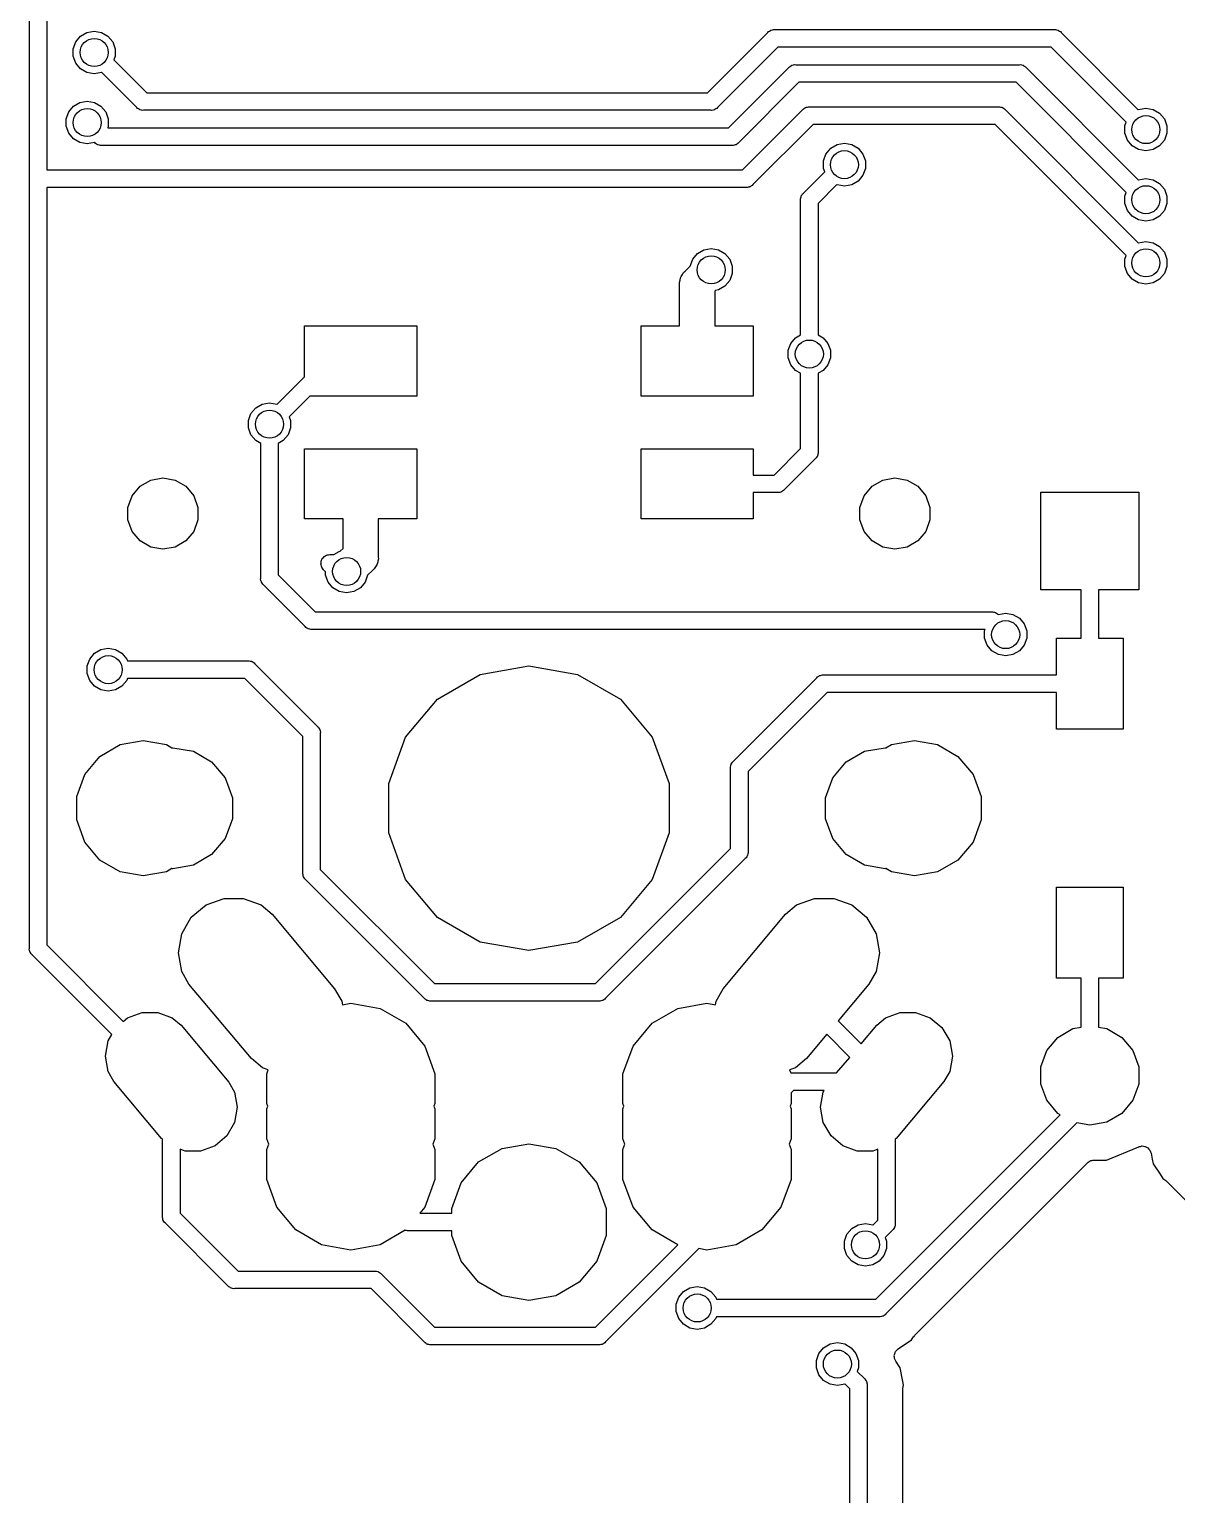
# Model space of a CAD drawing. Extents: x 61 to 194, y -153 to -61.
# Drawn here: x 138.87 to 155.24, y -120.16 to -99.27 of the extents above; entities that cross this region are included whole.
import ezdxf

# ---------------------------------------------------------------- set-up
doc = ezdxf.new("R2010")
doc.units = 0
doc.header["$MEASUREMENT"] = 0
doc.layers.add('BLACK', color=7, linetype='CONTINUOUS')

msp = doc.modelspace()

# ---------------------------------------------------------------- linework, layer by layer
at = {"layer": 'BLACK', "linetype": 'CONTINUOUS'}
for p, q in [((138.875, -101.378), (138.875, -98.4054)), ((139.125, -98.4518), (139.125, -101.275)), ((139.5, -99.5471), (139.536, -99.4477)), ((139.536, -99.4477), (139.604, -99.3666)), ((139.604, -99.3666), (139.696, -99.3137)), ((139.696, -99.3137), (139.8, -99.2954)), ((139.8, -99.2954), (139.904, -99.3137)), ((139.904, -99.3137), (139.996, -99.3666)), ((139.996, -99.3666), (140.064, -99.4477)), ((140.064, -99.4477), (140.1, -99.5471)), ((148.548, -100.175), (149.408, -99.3155)), ((149.408, -99.3155), (149.418, -99.3028)), ((149.418, -99.3028), (149.433, -99.2945)), ((149.433, -99.2945), (149.446, -99.285)), ((149.446, -99.285), (149.452, -99.2835)), ((149.452, -99.2835), (149.457, -99.2807)), ((149.457, -99.2807), (149.473, -99.2778)), ((149.473, -99.2778), (149.489, -99.2736)), ((149.489, -99.2736), (149.505, -99.275)), ((149.505, -99.275), (153.495, -99.275)), ((153.495, -99.275), (153.511, -99.2736)), ((153.511, -99.2736), (153.527, -99.2778)), ((153.527, -99.2778), (153.543, -99.2807)), ((153.543, -99.2807), (153.548, -99.2835)), ((153.548, -99.2835), (153.554, -99.285)), ((153.554, -99.285), (153.567, -99.2945)), ((153.567, -99.2945), (153.582, -99.3028)), ((153.582, -99.3028), (153.592, -99.3155)), ((153.592, -99.3155), (154.692, -100.416)), ((139.5, -99.6529), (139.5, -99.5471)), ((139.536, -99.7523), (139.5, -99.6529)), ((140.1, -99.6529), (140.081, -99.7045)), ((140.1, -99.5471), (140.1, -99.6529)), ((149.552, -99.525), (148.692, -100.385)), ((153.448, -99.525), (149.552, -99.525)), ((154.519, -100.596), (153.448, -99.525)), ((139.604, -99.8334), (139.536, -99.7523)), ((139.696, -99.8863), (139.604, -99.8334)), ((140.081, -99.7045), (140.552, -100.175)), ((148.848, -100.675), (149.708, -99.8155)), ((149.708, -99.8155), (149.718, -99.8028)), ((149.718, -99.8028), (149.733, -99.7945)), ((149.733, -99.7945), (149.746, -99.785)), ((149.746, -99.785), (149.752, -99.7835)), ((149.752, -99.7835), (149.757, -99.7807)), ((149.757, -99.7807), (149.773, -99.7778)), ((149.773, -99.7778), (149.789, -99.7736)), ((149.789, -99.7736), (149.805, -99.775)), ((149.805, -99.775), (152.995, -99.775)), ((152.995, -99.775), (153.011, -99.7736)), ((153.011, -99.7736), (153.027, -99.7778)), ((153.027, -99.7778), (153.043, -99.7807)), ((153.043, -99.7807), (153.048, -99.7835)), ((153.048, -99.7835), (153.054, -99.785)), ((153.054, -99.785), (153.067, -99.7945)), ((153.067, -99.7945), (153.082, -99.8028)), ((153.082, -99.8028), (153.092, -99.8155)), ((153.092, -99.8155), (154.692, -101.416)), ((139.8, -99.9046), (139.696, -99.8863)), ((139.904, -99.8863), (139.8, -99.9046)), ((139.908, -99.8843), (139.904, -99.8863)), ((140.408, -100.385), (139.908, -99.8843)), ((149.852, -100.025), (148.992, -100.885)), ((152.948, -100.025), (149.852, -100.025)), ((154.519, -101.596), (152.948, -100.025)), ((140.552, -100.175), (148.548, -100.175)), ((139.4, -100.547), (139.436, -100.448)), ((139.436, -100.448), (139.504, -100.367)), ((139.504, -100.367), (139.596, -100.314)), ((139.596, -100.314), (139.7, -100.295)), ((139.7, -100.295), (139.804, -100.314)), ((139.804, -100.314), (139.896, -100.367)), ((139.896, -100.367), (139.964, -100.448)), ((139.964, -100.448), (140, -100.547)), ((140.418, -100.397), (140.408, -100.385)), ((140.433, -100.406), (140.418, -100.397)), ((140.446, -100.415), (140.433, -100.406)), ((140.452, -100.416), (140.446, -100.415)), ((140.457, -100.419), (140.452, -100.416)), ((140.473, -100.422), (140.457, -100.419)), ((140.489, -100.426), (140.473, -100.422)), ((140.505, -100.425), (140.489, -100.426)), ((148.595, -100.425), (140.505, -100.425)), ((148.611, -100.426), (148.595, -100.425)), ((148.627, -100.422), (148.611, -100.426)), ((148.643, -100.419), (148.627, -100.422)), ((148.648, -100.416), (148.643, -100.419)), ((148.654, -100.415), (148.648, -100.416)), ((148.667, -100.406), (148.654, -100.415)), ((148.682, -100.397), (148.667, -100.406)), ((148.692, -100.385), (148.682, -100.397)), ((149.048, -101.275), (149.908, -100.415)), ((149.908, -100.415), (149.918, -100.403)), ((149.918, -100.403), (149.933, -100.394)), ((149.933, -100.394), (149.946, -100.385)), ((149.946, -100.385), (149.952, -100.384)), ((149.952, -100.384), (149.957, -100.381)), ((149.957, -100.381), (149.973, -100.378)), ((149.973, -100.378), (149.989, -100.374)), ((149.989, -100.374), (150.005, -100.375)), ((150.005, -100.375), (152.695, -100.375)), ((152.695, -100.375), (152.711, -100.374)), ((152.711, -100.374), (152.727, -100.378)), ((152.727, -100.378), (152.743, -100.381)), ((152.743, -100.381), (152.748, -100.384)), ((152.748, -100.384), (152.754, -100.385)), ((152.754, -100.385), (152.767, -100.394)), ((152.767, -100.394), (152.782, -100.403)), ((152.782, -100.403), (152.792, -100.415)), ((152.792, -100.415), (154.692, -102.316)), ((154.692, -100.416), (154.696, -100.414)), ((154.696, -100.414), (154.8, -100.395)), ((154.8, -100.395), (154.904, -100.414)), ((154.904, -100.414), (154.996, -100.467)), ((154.996, -100.467), (155.064, -100.548)), ((139.4, -100.653), (139.4, -100.547)), ((139.436, -100.752), (139.4, -100.653)), ((140, -100.653), (139.992, -100.675)), ((139.992, -100.675), (148.848, -100.675)), ((140, -100.547), (140, -100.653)), ((150.052, -100.625), (149.192, -101.485)), ((152.648, -100.625), (150.052, -100.625)), ((154.519, -102.496), (152.648, -100.625)), ((154.5, -100.647), (154.519, -100.596)), ((154.5, -100.753), (154.5, -100.647)), ((155.064, -100.548), (155.1, -100.647)), ((155.1, -100.647), (155.1, -100.753)), ((139.504, -100.833), (139.436, -100.752)), ((139.596, -100.886), (139.504, -100.833)), ((139.7, -100.905), (139.596, -100.886)), ((139.804, -100.886), (139.7, -100.905)), ((139.808, -100.884), (139.804, -100.886)), ((139.808, -100.885), (139.808, -100.884)), ((139.818, -100.897), (139.808, -100.885)), ((139.833, -100.906), (139.818, -100.897)), ((139.846, -100.915), (139.833, -100.906)), ((148.967, -100.906), (148.954, -100.915)), ((148.982, -100.897), (148.967, -100.906)), ((148.992, -100.885), (148.982, -100.897)), ((150.396, -100.914), (150.5, -100.895)), ((150.5, -100.895), (150.604, -100.914)), ((154.536, -100.852), (154.5, -100.753)), ((154.604, -100.933), (154.536, -100.852)), ((155.064, -100.852), (154.996, -100.933)), ((155.1, -100.753), (155.064, -100.852)), ((139.852, -100.916), (139.846, -100.915)), ((139.857, -100.919), (139.852, -100.916)), ((139.873, -100.922), (139.857, -100.919)), ((139.889, -100.926), (139.873, -100.922)), ((139.905, -100.925), (139.889, -100.926)), ((148.895, -100.925), (139.905, -100.925)), ((148.911, -100.926), (148.895, -100.925)), ((148.927, -100.922), (148.911, -100.926)), ((148.943, -100.919), (148.927, -100.922)), ((148.948, -100.916), (148.943, -100.919)), ((148.954, -100.915), (148.948, -100.916)), ((150.2, -101.147), (150.236, -101.048)), ((150.236, -101.048), (150.304, -100.967)), ((150.304, -100.967), (150.396, -100.914)), ((150.604, -100.914), (150.696, -100.967)), ((150.696, -100.967), (150.764, -101.048)), ((150.764, -101.048), (150.8, -101.147)), ((154.696, -100.986), (154.604, -100.933)), ((154.8, -101.005), (154.696, -100.986)), ((154.904, -100.986), (154.8, -101.005)), ((154.996, -100.933), (154.904, -100.986)), ((139.125, -101.275), (149.048, -101.275)), ((149.915, -101.608), (150.219, -101.304)), ((150.2, -101.253), (150.2, -101.147)), ((150.219, -101.304), (150.2, -101.253)), ((150.8, -101.253), (150.764, -101.352)), ((150.8, -101.147), (150.8, -101.253)), ((138.875, -101.389), (138.875, -101.378)), ((138.875, -101.378), (138.875, -101.378)), ((138.875, -112.37), (138.875, -101.389)), ((149.095, -101.525), (139.125, -101.525)), ((139.125, -101.525), (139.125, -112.323)), ((149.111, -101.526), (149.095, -101.525)), ((149.127, -101.522), (149.111, -101.526)), ((149.143, -101.519), (149.127, -101.522)), ((149.148, -101.516), (149.143, -101.519)), ((149.154, -101.515), (149.148, -101.516)), ((149.167, -101.506), (149.154, -101.515)), ((149.182, -101.497), (149.167, -101.506)), ((149.192, -101.485), (149.182, -101.497)), ((150.392, -101.484), (150.125, -101.752)), ((150.396, -101.486), (150.392, -101.484)), ((150.5, -101.505), (150.396, -101.486)), ((150.604, -101.486), (150.5, -101.505)), ((150.696, -101.433), (150.604, -101.486)), ((150.764, -101.352), (150.696, -101.433)), ((154.692, -101.416), (154.696, -101.414)), ((154.696, -101.414), (154.8, -101.395)), ((154.8, -101.395), (154.904, -101.414)), ((154.904, -101.414), (154.996, -101.467)), ((154.996, -101.467), (155.064, -101.548)), ((149.874, -101.689), (149.878, -101.673)), ((149.875, -101.705), (149.874, -101.689)), ((149.875, -103.626), (149.875, -101.705)), ((149.878, -101.673), (149.881, -101.657)), ((149.881, -101.657), (149.884, -101.652)), ((149.884, -101.652), (149.885, -101.646)), ((149.885, -101.646), (149.894, -101.633)), ((149.894, -101.633), (149.903, -101.618)), ((149.903, -101.618), (149.915, -101.608)), ((154.5, -101.647), (154.519, -101.596)), ((154.5, -101.753), (154.5, -101.647)), ((155.064, -101.548), (155.1, -101.647)), ((155.1, -101.647), (155.1, -101.753)), ((150.125, -101.752), (150.125, -103.626)), ((154.536, -101.852), (154.5, -101.753)), ((154.604, -101.933), (154.536, -101.852)), ((154.696, -101.986), (154.604, -101.933)), ((154.996, -101.933), (154.904, -101.986)), ((155.064, -101.852), (154.996, -101.933)), ((155.1, -101.753), (155.064, -101.852)), ((154.8, -102.005), (154.696, -101.986)), ((154.904, -101.986), (154.8, -102.005)), ((154.692, -102.316), (154.696, -102.314)), ((154.696, -102.314), (154.8, -102.295)), ((154.8, -102.295), (154.904, -102.314)), ((154.904, -102.314), (154.996, -102.367)), ((154.996, -102.367), (155.064, -102.448)), ((148.3, -102.646), (148.336, -102.548)), ((148.336, -102.548), (148.404, -102.467)), ((148.404, -102.467), (148.496, -102.414)), ((148.496, -102.414), (148.6, -102.395)), ((148.6, -102.395), (148.704, -102.414)), ((148.704, -102.414), (148.796, -102.467)), ((148.796, -102.467), (148.864, -102.548)), ((148.864, -102.548), (148.9, -102.647)), ((154.5, -102.547), (154.519, -102.496)), ((154.5, -102.653), (154.5, -102.547)), ((155.064, -102.448), (155.1, -102.547)), ((155.1, -102.547), (155.1, -102.653)), ((148.17, -102.793), (148.189, -102.766)), ((148.189, -102.766), (148.206, -102.737)), ((148.206, -102.737), (148.231, -102.716)), ((148.231, -102.716), (148.3, -102.646)), ((148.9, -102.753), (148.864, -102.852)), ((148.9, -102.647), (148.9, -102.753)), ((154.536, -102.752), (154.5, -102.653)), ((154.604, -102.833), (154.536, -102.752)), ((155.064, -102.752), (154.996, -102.833)), ((155.1, -102.653), (155.064, -102.752)), ((148.147, -102.878), (148.156, -102.846)), ((148.15, -102.911), (148.147, -102.878)), ((148.15, -103.5), (148.15, -102.911)), ((148.156, -102.846), (148.161, -102.813)), ((148.161, -102.813), (148.167, -102.804)), ((148.167, -102.804), (148.17, -102.793)), ((148.659, -102.994), (148.65, -103.004)), ((148.704, -102.986), (148.659, -102.994)), ((148.796, -102.933), (148.704, -102.986)), ((148.864, -102.852), (148.796, -102.933)), ((154.696, -102.886), (154.604, -102.833)), ((154.8, -102.905), (154.696, -102.886)), ((154.904, -102.886), (154.8, -102.905)), ((154.996, -102.833), (154.904, -102.886)), ((148.65, -103.004), (148.65, -103.5)), ((142.8, -104.223), (142.8, -103.5)), ((142.8, -103.5), (144.4, -103.5)), ((144.4, -103.5), (144.4, -104.5)), ((147.6, -104.5), (147.6, -103.5)), ((147.6, -103.5), (148.15, -103.5)), ((148.65, -103.5), (149.2, -103.5)), ((149.2, -103.5), (149.2, -104.5)), ((149.804, -103.667), (149.875, -103.626)), ((150.125, -103.626), (150.196, -103.667)), ((149.7, -103.847), (149.736, -103.748)), ((149.736, -103.748), (149.804, -103.667)), ((150.196, -103.667), (150.264, -103.748)), ((150.264, -103.748), (150.3, -103.847)), ((149.7, -103.953), (149.7, -103.847)), ((149.736, -104.052), (149.7, -103.953)), ((150.3, -103.953), (150.264, -104.052)), ((150.3, -103.847), (150.3, -103.953)), ((142.408, -104.616), (142.8, -104.223)), ((149.804, -104.133), (149.736, -104.052)), ((149.875, -104.174), (149.804, -104.133)), ((149.875, -105.248), (149.875, -104.174)), ((150.196, -104.133), (150.125, -104.174)), ((150.125, -104.174), (150.125, -105.295)), ((150.264, -104.052), (150.196, -104.133)), ((142.036, -104.748), (142.104, -104.667)), ((142.104, -104.667), (142.196, -104.614)), ((142.196, -104.614), (142.3, -104.595)), ((142.3, -104.595), (142.404, -104.614)), ((142.404, -104.614), (142.408, -104.616)), ((142.877, -104.5), (142.581, -104.796)), ((144.4, -104.5), (142.877, -104.5)), ((149.2, -104.5), (147.6, -104.5)), ((142, -104.847), (142.036, -104.748)), ((142, -104.953), (142, -104.847)), ((142.581, -104.796), (142.6, -104.847)), ((142.6, -104.847), (142.6, -104.953)), ((142.036, -105.052), (142, -104.953)), ((142.104, -105.133), (142.036, -105.052)), ((142.564, -105.052), (142.496, -105.133)), ((142.6, -104.953), (142.564, -105.052)), ((142.175, -105.174), (142.104, -105.133)), ((142.175, -107.095), (142.175, -105.174)), ((142.496, -105.133), (142.425, -105.174)), ((142.425, -105.174), (142.425, -107.048)), ((142.8, -106.25), (142.8, -105.25)), ((142.8, -105.25), (144.4, -105.25)), ((144.4, -105.25), (144.4, -106.25)), ((147.6, -106.25), (147.6, -105.25)), ((147.6, -105.25), (149.2, -105.25)), ((149.2, -105.25), (149.2, -105.625)), ((149.498, -105.625), (149.875, -105.248)), ((150.125, -105.295), (150.126, -105.311)), ((150.085, -105.392), (149.642, -105.835)), ((150.097, -105.382), (150.085, -105.392)), ((150.106, -105.367), (150.097, -105.382)), ((150.115, -105.354), (150.106, -105.367)), ((150.116, -105.348), (150.115, -105.354)), ((150.119, -105.343), (150.116, -105.348)), ((150.122, -105.327), (150.119, -105.343)), ((150.126, -105.311), (150.122, -105.327)), ((140.454, -105.786), (140.606, -105.698)), ((140.606, -105.698), (140.78, -105.667)), ((140.78, -105.667), (140.954, -105.698)), ((140.954, -105.698), (141.106, -105.786)), ((149.2, -105.625), (149.498, -105.625)), ((150.894, -105.786), (151.046, -105.698)), ((151.046, -105.698), (151.22, -105.667)), ((151.22, -105.667), (151.394, -105.698)), ((151.394, -105.698), (151.546, -105.786)), ((140.28, -106.087), (140.34, -105.921)), ((140.34, -105.921), (140.454, -105.786)), ((141.106, -105.786), (141.22, -105.921)), ((141.22, -105.921), (141.28, -106.087)), ((149.545, -105.875), (149.2, -105.875)), ((149.2, -105.875), (149.2, -106.25)), ((149.561, -105.876), (149.545, -105.875)), ((149.577, -105.872), (149.561, -105.876)), ((149.593, -105.869), (149.577, -105.872)), ((149.598, -105.866), (149.593, -105.869)), ((149.604, -105.865), (149.598, -105.866)), ((149.617, -105.856), (149.604, -105.865)), ((149.632, -105.847), (149.617, -105.856)), ((149.642, -105.835), (149.632, -105.847)), ((150.72, -106.087), (150.78, -105.921)), ((150.78, -105.921), (150.894, -105.786)), ((151.546, -105.786), (151.66, -105.921)), ((151.66, -105.921), (151.72, -106.087)), ((153.302, -107.263), (153.302, -105.867)), ((153.302, -105.867), (154.698, -105.867)), ((154.698, -105.867), (154.698, -107.263)), ((140.28, -106.263), (140.28, -106.087)), ((141.28, -106.087), (141.28, -106.263)), ((150.72, -106.263), (150.72, -106.087)), ((151.72, -106.087), (151.72, -106.263)), ((140.34, -106.429), (140.28, -106.263)), ((141.28, -106.263), (141.22, -106.429)), ((143.35, -106.25), (142.8, -106.25)), ((143.35, -106.67), (143.35, -106.25)), ((144.4, -106.25), (143.85, -106.25)), ((143.85, -106.25), (143.85, -106.789)), ((149.2, -106.25), (147.6, -106.25)), ((150.78, -106.429), (150.72, -106.263)), ((151.72, -106.263), (151.66, -106.429)), ((140.454, -106.564), (140.34, -106.429)), ((141.22, -106.429), (141.106, -106.564)), ((150.894, -106.564), (150.78, -106.429)), ((151.66, -106.429), (151.546, -106.564)), ((140.606, -106.652), (140.454, -106.564)), ((140.78, -106.683), (140.606, -106.652)), ((140.954, -106.652), (140.78, -106.683)), ((141.106, -106.564), (140.954, -106.652)), ((143.143, -106.761), (143.16, -106.758)), ((143.16, -106.758), (143.219, -106.758)), ((143.219, -106.758), (143.296, -106.714)), ((143.296, -106.714), (143.308, -106.712)), ((143.308, -106.712), (143.35, -106.67)), ((151.046, -106.652), (150.894, -106.564)), ((151.22, -106.683), (151.046, -106.652)), ((151.394, -106.652), (151.22, -106.683)), ((151.546, -106.564), (151.394, -106.652)), ((143.033, -106.896), (143.035, -106.88)), ((143.035, -106.901), (143.033, -106.896)), ((143.035, -106.863), (143.037, -106.858)), ((143.035, -106.88), (143.035, -106.863)), ((143.035, -106.907), (143.035, -106.901)), ((143.04, -106.923), (143.035, -106.907)), ((143.037, -106.852), (143.044, -106.837)), ((143.037, -106.858), (143.037, -106.852)), ((143.045, -106.939), (143.04, -106.923)), ((143.044, -106.837), (143.05, -106.822)), ((143.048, -106.943), (143.045, -106.939)), ((143.05, -106.948), (143.048, -106.943)), ((143.05, -106.822), (143.053, -106.817)), ((143.06, -106.961), (143.05, -106.948)), ((143.053, -106.817), (143.056, -106.812)), ((143.056, -106.812), (143.068, -106.8)), ((143.07, -106.975), (143.06, -106.961)), ((143.068, -106.8), (143.078, -106.788)), ((143.078, -106.788), (143.083, -106.785)), ((143.083, -106.785), (143.087, -106.781)), ((143.087, -106.781), (143.102, -106.774)), ((143.102, -106.774), (143.116, -106.766)), ((143.116, -106.766), (143.122, -106.765)), ((143.122, -106.765), (143.127, -106.762)), ((143.127, -106.762), (143.143, -106.761)), ((143.794, -106.963), (143.769, -106.984)), ((143.811, -106.934), (143.794, -106.963)), ((143.83, -106.907), (143.811, -106.934)), ((143.833, -106.896), (143.83, -106.907)), ((143.839, -106.887), (143.833, -106.896)), ((143.844, -106.854), (143.839, -106.887)), ((143.853, -106.822), (143.844, -106.854)), ((143.85, -106.789), (143.853, -106.822)), ((142.174, -107.111), (142.175, -107.095)), ((142.178, -107.127), (142.174, -107.111)), ((142.181, -107.143), (142.178, -107.127)), ((142.184, -107.148), (142.181, -107.143)), ((142.185, -107.154), (142.184, -107.148)), ((142.194, -107.167), (142.185, -107.154)), ((142.203, -107.182), (142.194, -107.167)), ((142.425, -107.048), (142.952, -107.575)), ((143.1, -107.005), (143.07, -106.975)), ((143.1, -107.053), (143.1, -107.005)), ((143.136, -107.152), (143.1, -107.053)), ((143.204, -107.233), (143.136, -107.152)), ((143.664, -107.152), (143.596, -107.233)), ((143.7, -107.054), (143.664, -107.152)), ((143.769, -106.984), (143.7, -107.054)), ((142.215, -107.192), (142.203, -107.182)), ((142.808, -107.785), (142.215, -107.192)), ((143.296, -107.286), (143.204, -107.233)), ((143.4, -107.305), (143.296, -107.286)), ((143.504, -107.286), (143.4, -107.305)), ((143.596, -107.233), (143.504, -107.286)), ((153.875, -107.263), (153.302, -107.263)), ((153.875, -107.95), (153.875, -107.263)), ((154.698, -107.263), (154.125, -107.263)), ((154.125, -107.263), (154.125, -107.95)), ((142.952, -107.575), (152.595, -107.575)), ((152.595, -107.575), (152.611, -107.574)), ((152.611, -107.574), (152.627, -107.578)), ((152.627, -107.578), (152.643, -107.581)), ((152.643, -107.581), (152.648, -107.584)), ((152.648, -107.584), (152.654, -107.585)), ((152.654, -107.585), (152.667, -107.594)), ((152.667, -107.594), (152.682, -107.603)), ((152.696, -107.614), (152.8, -107.595)), ((152.8, -107.595), (152.904, -107.614)), ((142.818, -107.797), (142.808, -107.785)), ((142.833, -107.806), (142.818, -107.797)), ((152.682, -107.603), (152.692, -107.615)), ((152.692, -107.616), (152.696, -107.614)), ((152.692, -107.615), (152.692, -107.616)), ((152.904, -107.614), (152.996, -107.667)), ((152.996, -107.667), (153.064, -107.748)), ((153.064, -107.748), (153.1, -107.847)), ((142.846, -107.815), (142.833, -107.806)), ((142.852, -107.816), (142.846, -107.815)), ((142.857, -107.819), (142.852, -107.816)), ((142.873, -107.822), (142.857, -107.819)), ((142.889, -107.826), (142.873, -107.822)), ((142.905, -107.825), (142.889, -107.826)), ((152.508, -107.825), (142.905, -107.825)), ((152.5, -107.847), (152.508, -107.825)), ((152.5, -107.953), (152.5, -107.847)), ((152.536, -108.052), (152.5, -107.953)), ((153.1, -107.953), (153.064, -108.052)), ((153.1, -107.847), (153.1, -107.953)), ((153.525, -108.475), (153.525, -107.95)), ((153.525, -107.95), (153.875, -107.95)), ((154.125, -107.95), (154.475, -107.95)), ((154.475, -107.95), (154.475, -109.25)), ((139.736, -108.248), (139.804, -108.167)), ((139.804, -108.167), (139.896, -108.114)), ((139.896, -108.114), (140, -108.095)), ((140, -108.095), (140.104, -108.114)), ((140.104, -108.114), (140.196, -108.167)), ((140.196, -108.167), (140.264, -108.248)), ((152.604, -108.133), (152.536, -108.052)), ((152.696, -108.186), (152.604, -108.133)), ((152.8, -108.205), (152.696, -108.186)), ((152.904, -108.186), (152.8, -108.205)), ((152.996, -108.133), (152.904, -108.186)), ((153.064, -108.052), (152.996, -108.133)), ((139.7, -108.347), (139.736, -108.248)), ((139.7, -108.453), (139.7, -108.347)), ((140.264, -108.248), (140.274, -108.275)), ((140.274, -108.275), (141.995, -108.275)), ((141.995, -108.275), (142.011, -108.274)), ((142.011, -108.274), (142.027, -108.278)), ((142.027, -108.278), (142.043, -108.281)), ((142.043, -108.281), (142.048, -108.284)), ((142.048, -108.284), (142.054, -108.285)), ((142.054, -108.285), (142.067, -108.294)), ((142.067, -108.294), (142.082, -108.303)), ((142.082, -108.303), (142.092, -108.315)), ((142.092, -108.315), (142.985, -109.208)), ((145.305, -108.467), (146, -108.344)), ((146, -108.344), (146.695, -108.467)), ((139.736, -108.552), (139.7, -108.453)), ((139.804, -108.633), (139.736, -108.552)), ((139.896, -108.686), (139.804, -108.633)), ((140.196, -108.633), (140.104, -108.686)), ((140.264, -108.552), (140.196, -108.633)), ((140.274, -108.525), (140.264, -108.552)), ((141.948, -108.525), (140.274, -108.525)), ((142.775, -109.352), (141.948, -108.525)), ((144.695, -108.819), (145.305, -108.467)), ((146.695, -108.467), (147.305, -108.819)), ((148.915, -109.708), (150.108, -108.515)), ((150.108, -108.515), (150.118, -108.503)), ((150.118, -108.503), (150.133, -108.494)), ((150.133, -108.494), (150.146, -108.485)), ((150.146, -108.485), (150.152, -108.484)), ((150.152, -108.484), (150.157, -108.481)), ((150.157, -108.481), (150.173, -108.478)), ((150.173, -108.478), (150.189, -108.474)), ((150.189, -108.474), (150.205, -108.475)), ((150.205, -108.475), (153.525, -108.475)), ((140, -108.705), (139.896, -108.686)), ((140.104, -108.686), (140, -108.705)), ((144.241, -109.36), (144.695, -108.819)), ((147.305, -108.819), (147.759, -109.36)), ((150.252, -108.725), (149.125, -109.852)), ((153.525, -108.725), (150.252, -108.725)), ((153.525, -109.25), (153.525, -108.725)), ((142.985, -109.208), (142.997, -109.218)), ((142.997, -109.218), (143.006, -109.233)), ((143.006, -109.233), (143.015, -109.246)), ((143.015, -109.246), (143.016, -109.252)), ((143.016, -109.252), (143.019, -109.257)), ((143.019, -109.257), (143.022, -109.273)), ((154.475, -109.25), (153.525, -109.25)), ((139.88, -109.636), (140.17, -109.469)), ((140.17, -109.469), (140.5, -109.41)), ((140.5, -109.41), (140.83, -109.469)), ((140.83, -109.469), (140.909, -109.514)), ((142.775, -111.295), (142.775, -109.352)), ((143.022, -109.273), (143.026, -109.289)), ((143.026, -109.289), (143.025, -109.305)), ((143.025, -109.305), (143.025, -111.248)), ((144, -110.022), (144.241, -109.36)), ((147.759, -109.36), (148, -110.022)), ((151.091, -109.514), (151.17, -109.469)), ((151.17, -109.469), (151.5, -109.41)), ((151.5, -109.41), (151.83, -109.469)), ((151.83, -109.469), (152.12, -109.636)), ((139.665, -109.893), (139.88, -109.636)), ((140.909, -109.514), (140.92, -109.512)), ((140.92, -109.512), (141.215, -109.564)), ((141.215, -109.564), (141.475, -109.714)), ((150.525, -109.714), (150.785, -109.564)), ((150.785, -109.564), (151.08, -109.512)), ((151.08, -109.512), (151.091, -109.514)), ((152.12, -109.636), (152.335, -109.893)), ((139.55, -110.207), (139.665, -109.893)), ((141.475, -109.714), (141.667, -109.943)), ((148.874, -109.789), (148.878, -109.773)), ((148.875, -109.805), (148.874, -109.789)), ((148.875, -110.948), (148.875, -109.805)), ((148.878, -109.773), (148.881, -109.757)), ((148.881, -109.757), (148.884, -109.752)), ((148.884, -109.752), (148.885, -109.746)), ((148.885, -109.746), (148.894, -109.733)), ((148.894, -109.733), (148.903, -109.718)), ((148.903, -109.718), (148.915, -109.708)), ((149.125, -109.852), (149.125, -110.995)), ((150.333, -109.943), (150.525, -109.714)), ((152.335, -109.893), (152.45, -110.207)), ((141.667, -109.943), (141.77, -110.225)), ((144, -110.728), (144, -110.022)), ((148, -110.022), (148, -110.728)), ((150.23, -110.225), (150.333, -109.943)), ((139.55, -110.543), (139.55, -110.207)), ((141.77, -110.225), (141.77, -110.525)), ((150.23, -110.525), (150.23, -110.225)), ((152.45, -110.207), (152.45, -110.543)), ((139.665, -110.857), (139.55, -110.543)), ((141.77, -110.525), (141.667, -110.807)), ((144.241, -111.39), (144, -110.728)), ((148, -110.728), (147.759, -111.39)), ((150.333, -110.807), (150.23, -110.525)), ((152.45, -110.543), (152.335, -110.857)), ((139.88, -111.114), (139.665, -110.857)), ((141.667, -110.807), (141.475, -111.036)), ((150.525, -111.036), (150.333, -110.807)), ((152.335, -110.857), (152.12, -111.114)), ((140.17, -111.281), (139.88, -111.114)), ((141.475, -111.036), (141.215, -111.186)), ((146.948, -112.875), (148.875, -110.948)), ((149.085, -111.092), (147.092, -113.085)), ((149.097, -111.082), (149.085, -111.092)), ((149.106, -111.067), (149.097, -111.082)), ((149.115, -111.054), (149.106, -111.067)), ((149.116, -111.048), (149.115, -111.054)), ((149.119, -111.043), (149.116, -111.048)), ((149.122, -111.027), (149.119, -111.043)), ((149.126, -111.011), (149.122, -111.027)), ((149.125, -110.995), (149.126, -111.011)), ((150.785, -111.186), (150.525, -111.036)), ((152.12, -111.114), (151.83, -111.281)), ((140.5, -111.34), (140.17, -111.281)), ((140.83, -111.281), (140.5, -111.34)), ((140.909, -111.236), (140.83, -111.281)), ((140.92, -111.238), (140.909, -111.236)), ((141.215, -111.186), (140.92, -111.238)), ((142.774, -111.311), (142.775, -111.295)), ((142.778, -111.327), (142.774, -111.311)), ((142.781, -111.343), (142.778, -111.327)), ((142.784, -111.348), (142.781, -111.343)), ((142.785, -111.354), (142.784, -111.348)), ((142.794, -111.367), (142.785, -111.354)), ((143.025, -111.248), (144.652, -112.875)), ((151.08, -111.238), (150.785, -111.186)), ((151.091, -111.236), (151.08, -111.238)), ((151.17, -111.281), (151.091, -111.236)), ((151.5, -111.34), (151.17, -111.281)), ((151.83, -111.281), (151.5, -111.34)), ((142.803, -111.382), (142.794, -111.367)), ((142.815, -111.392), (142.803, -111.382)), ((144.508, -113.085), (142.815, -111.392)), ((144.695, -111.931), (144.241, -111.39)), ((147.759, -111.39), (147.305, -111.931)), ((153.525, -112.8), (153.525, -111.5)), ((153.525, -111.5), (154.475, -111.5)), ((154.475, -111.5), (154.475, -112.8)), ((141.185, -111.93), (141.395, -111.755)), ((141.395, -111.755), (141.652, -111.661)), ((141.652, -111.661), (141.925, -111.661)), ((141.925, -111.661), (142.182, -111.755)), ((142.182, -111.755), (142.338, -111.886)), ((149.662, -111.886), (149.818, -111.755)), ((149.818, -111.755), (150.075, -111.661)), ((150.075, -111.661), (150.348, -111.661)), ((150.348, -111.661), (150.605, -111.755)), ((150.605, -111.755), (150.815, -111.93)), ((141.049, -112.167), (141.185, -111.93)), ((142.338, -111.886), (143.229, -112.948)), ((145.305, -112.283), (144.695, -111.931)), ((147.305, -111.931), (146.695, -112.283)), ((148.771, -112.948), (149.662, -111.886)), ((150.815, -111.93), (150.951, -112.167)), ((141.001, -112.436), (141.049, -112.167)), ((150.951, -112.167), (150.999, -112.436)), ((138.874, -112.386), (138.875, -112.37)), ((138.878, -112.402), (138.874, -112.386)), ((139.125, -112.323), (140.215, -113.414)), ((146, -112.406), (145.305, -112.283)), ((146.695, -112.283), (146, -112.406)), ((138.881, -112.418), (138.878, -112.402)), ((138.884, -112.423), (138.881, -112.418)), ((138.885, -112.429), (138.884, -112.423)), ((138.894, -112.442), (138.885, -112.429)), ((138.903, -112.457), (138.894, -112.442)), ((138.915, -112.467), (138.903, -112.457)), ((140.051, -113.603), (138.915, -112.467)), ((141.049, -112.705), (141.001, -112.436)), ((150.999, -112.436), (150.951, -112.705)), ((141.151, -112.882), (141.049, -112.705)), ((150.951, -112.705), (150.849, -112.882)), ((153.875, -112.8), (153.525, -112.8)), ((153.875, -113.498), (153.875, -112.8)), ((154.475, -112.8), (154.125, -112.8)), ((154.125, -112.8), (154.125, -113.498)), ((142.042, -113.944), (141.151, -112.882)), ((143.229, -112.948), (143.331, -113.125)), ((144.652, -112.875), (146.948, -112.875)), ((148.669, -113.125), (148.771, -112.948)), ((150.849, -112.882), (150.409, -113.407)), ((143.331, -113.125), (143.341, -113.178)), ((143.341, -113.178), (143.46, -113.156)), ((143.46, -113.156), (143.877, -113.23)), ((143.877, -113.23), (144.243, -113.442)), ((144.518, -113.097), (144.508, -113.085)), ((144.533, -113.106), (144.518, -113.097)), ((144.546, -113.115), (144.533, -113.106)), ((144.552, -113.116), (144.546, -113.115)), ((144.557, -113.119), (144.552, -113.116)), ((144.573, -113.122), (144.557, -113.119)), ((144.589, -113.126), (144.573, -113.122)), ((144.605, -113.125), (144.589, -113.126)), ((146.995, -113.125), (144.605, -113.125)), ((147.011, -113.126), (146.995, -113.125)), ((147.027, -113.122), (147.011, -113.126)), ((147.043, -113.119), (147.027, -113.122)), ((147.048, -113.116), (147.043, -113.119)), ((147.054, -113.115), (147.048, -113.116)), ((147.067, -113.106), (147.054, -113.115)), ((147.082, -113.097), (147.067, -113.106)), ((147.092, -113.085), (147.082, -113.097)), ((147.757, -113.442), (148.123, -113.23)), ((148.123, -113.23), (148.54, -113.156)), ((148.54, -113.156), (148.659, -113.178)), ((148.659, -113.178), (148.669, -113.125)), ((140.215, -113.414), (140.277, -113.362)), ((140.277, -113.362), (140.484, -113.286)), ((140.484, -113.286), (140.705, -113.286)), ((140.705, -113.286), (140.912, -113.362)), ((140.912, -113.362), (141.038, -113.468)), ((144.243, -113.442), (144.515, -113.766)), ((147.485, -113.766), (147.757, -113.442)), ((150.409, -113.407), (150.737, -113.735)), ((150.962, -113.468), (151.088, -113.362)), ((151.088, -113.362), (151.295, -113.286)), ((151.295, -113.286), (151.516, -113.286)), ((151.516, -113.286), (151.723, -113.362)), ((151.723, -113.362), (151.891, -113.503)), ((139.998, -113.694), (140.051, -113.603)), ((141.038, -113.468), (141.719, -114.279)), ((150.248, -113.599), (149.958, -113.944)), ((150.576, -113.927), (150.248, -113.599)), ((150.737, -113.735), (150.962, -113.468)), ((151.891, -113.503), (152.002, -113.694)), ((153.386, -113.83), (153.544, -113.642)), ((153.544, -113.642), (153.757, -113.518)), ((153.757, -113.518), (153.875, -113.498)), ((154.125, -113.498), (154.243, -113.518)), ((154.243, -113.518), (154.456, -113.642)), ((154.456, -113.642), (154.614, -113.83)), ((139.96, -113.911), (139.998, -113.694)), ((144.515, -113.766), (144.66, -114.163)), ((147.34, -114.163), (147.485, -113.766)), ((152.002, -113.694), (152.04, -113.911)), ((153.302, -114.062), (153.386, -113.83)), ((154.614, -113.83), (154.698, -114.062)), ((139.998, -114.128), (139.96, -113.911)), ((142.198, -114.075), (142.042, -113.944)), ((149.958, -113.944), (149.802, -114.075)), ((150.389, -114.15), (150.576, -113.927)), ((152.04, -113.911), (152.002, -114.128)), ((153.302, -114.308), (153.302, -114.062)), ((154.698, -114.062), (154.698, -114.308)), ((140.081, -114.271), (139.998, -114.128)), ((140.762, -115.082), (140.081, -114.271)), ((141.719, -114.279), (141.802, -114.422)), ((142.281, -114.105), (142.198, -114.075)), ((142.26, -114.163), (142.281, -114.105)), ((142.26, -114.587), (142.26, -114.163)), ((144.66, -114.163), (144.66, -114.587)), ((147.34, -114.587), (147.34, -114.163)), ((149.802, -114.075), (149.719, -114.105)), ((149.719, -114.105), (149.735, -114.15)), ((149.735, -114.15), (150.389, -114.15)), ((151.919, -114.271), (151.238, -115.082)), ((152.002, -114.128), (151.919, -114.271)), ((141.802, -114.422), (141.84, -114.639)), ((149.772, -114.4), (149.74, -114.432)), ((149.74, -114.432), (149.74, -114.587)), ((150.211, -114.4), (149.772, -114.4)), ((150.16, -114.639), (150.198, -114.422)), ((150.198, -114.422), (150.211, -114.4)), ((153.386, -114.54), (153.302, -114.308)), ((154.698, -114.308), (154.614, -114.54)), ((141.84, -114.639), (141.802, -114.856)), ((142.274, -114.625), (142.26, -114.587)), ((142.26, -114.663), (142.274, -114.625)), ((142.26, -115.087), (142.26, -114.663)), ((144.66, -114.587), (144.646, -114.625)), ((144.646, -114.625), (144.66, -114.663)), ((144.66, -114.663), (144.66, -115.087)), ((147.354, -114.625), (147.34, -114.587)), ((147.34, -114.663), (147.354, -114.625)), ((147.34, -115.087), (147.34, -114.663)), ((149.74, -114.587), (149.726, -114.625)), ((149.726, -114.625), (149.74, -114.663)), ((149.74, -114.663), (149.74, -115.087)), ((150.198, -114.856), (150.16, -114.639)), ((153.544, -114.728), (153.386, -114.54)), ((154.614, -114.54), (154.456, -114.728)), ((141.802, -114.856), (141.691, -115.047)), ((150.309, -115.047), (150.198, -114.856)), ((150.948, -117.375), (153.576, -114.747)), ((153.815, -114.862), (151.092, -117.585)), ((153.576, -114.747), (153.544, -114.728)), ((154, -114.894), (153.815, -114.862)), ((154.243, -114.852), (154, -114.894)), ((154.456, -114.728), (154.243, -114.852)), ((140.775, -115.094), (140.762, -115.082)), ((140.775, -116.195), (140.775, -115.094)), ((141.691, -115.047), (141.523, -115.188)), ((142.289, -115.165), (142.26, -115.087)), ((144.66, -115.087), (144.631, -115.165)), ((147.369, -115.165), (147.34, -115.087)), ((149.74, -115.087), (149.711, -115.165)), ((150.477, -115.188), (150.309, -115.047)), ((151.238, -115.082), (151.225, -115.094)), ((151.225, -115.094), (151.225, -116.295)), ((141.095, -115.264), (141.025, -115.238)), ((141.025, -115.238), (141.025, -116.148)), ((141.316, -115.264), (141.095, -115.264)), ((141.523, -115.188), (141.316, -115.264)), ((142.26, -115.243), (142.289, -115.165)), ((142.26, -115.667), (142.26, -115.243)), ((144.631, -115.165), (144.66, -115.243)), ((144.66, -115.243), (144.66, -115.667)), ((145.282, -115.419), (145.618, -115.225)), ((145.618, -115.225), (146, -115.158)), ((146, -115.158), (146.382, -115.225)), ((146.382, -115.225), (146.718, -115.419)), ((147.34, -115.243), (147.369, -115.165)), ((147.34, -115.667), (147.34, -115.243)), ((149.711, -115.165), (149.74, -115.243)), ((149.74, -115.243), (149.74, -115.667)), ((150.684, -115.264), (150.477, -115.188)), ((150.905, -115.264), (150.684, -115.264)), ((150.975, -115.238), (150.905, -115.264)), ((150.975, -116.248), (150.975, -115.238)), ((154.24, -115.391), (154.7, -115.201)), ((154.7, -115.201), (154.701, -115.201)), ((154.701, -115.201), (154.703, -115.2)), ((154.703, -115.2), (154.723, -115.196)), ((154.723, -115.196), (154.743, -115.191)), ((154.743, -115.191), (154.744, -115.192)), ((154.744, -115.192), (154.746, -115.191)), ((154.746, -115.191), (154.766, -115.194)), ((154.766, -115.194), (154.787, -115.197)), ((154.787, -115.197), (154.788, -115.198)), ((154.788, -115.198), (154.789, -115.198)), ((154.789, -115.198), (154.808, -115.208)), ((154.808, -115.208), (154.826, -115.218)), ((154.826, -115.218), (154.827, -115.219)), ((154.827, -115.219), (154.828, -115.219)), ((154.828, -115.219), (154.842, -115.235)), ((154.842, -115.235), (154.856, -115.25)), ((154.856, -115.25), (154.856, -115.251)), ((154.856, -115.251), (154.857, -115.252)), ((154.857, -115.252), (154.865, -115.272)), ((154.865, -115.272), (154.873, -115.291)), ((154.873, -115.291), (154.873, -115.292)), ((154.873, -115.292), (154.873, -115.293)), ((154.873, -115.293), (154.89, -115.379)), ((145.033, -115.717), (145.282, -115.419)), ((146.718, -115.419), (146.967, -115.717)), ((151.501, -117.895), (153.966, -115.429)), ((153.966, -115.429), (153.971, -115.425)), ((153.971, -115.425), (153.975, -115.421)), ((153.975, -115.421), (153.989, -115.413)), ((153.989, -115.413), (154.003, -115.403)), ((154.003, -115.403), (154.008, -115.402)), ((154.008, -115.402), (154.013, -115.399)), ((154.013, -115.399), (154.029, -115.396)), ((154.029, -115.396), (154.045, -115.392)), ((154.045, -115.392), (154.051, -115.392)), ((154.051, -115.392), (154.056, -115.391)), ((154.056, -115.391), (154.24, -115.391)), ((154.89, -115.379), (154.89, -115.379)), ((154.89, -115.379), (154.904, -115.447)), ((154.904, -115.447), (155.002, -115.594)), ((142.405, -116.064), (142.26, -115.667)), ((144.66, -115.667), (144.515, -116.064)), ((144.9, -116.081), (145.033, -115.717)), ((146.967, -115.717), (147.1, -116.081)), ((147.485, -116.064), (147.34, -115.667)), ((149.74, -115.667), (149.595, -116.064)), ((155.002, -115.594), (155.002, -115.594)), ((155.002, -115.594), (155.044, -115.656)), ((155.044, -115.656), (155.086, -115.685)), ((155.086, -115.685), (155.095, -115.693)), ((155.095, -115.693), (155.105, -115.701)), ((155.105, -115.701), (156.449, -117.045)), ((141.025, -116.148), (141.852, -116.975)), ((142.677, -116.388), (142.405, -116.064)), ((144.515, -116.064), (144.443, -116.15)), ((144.443, -116.15), (144.9, -116.15)), ((144.9, -116.15), (144.9, -116.081)), ((147.1, -116.081), (147.1, -116.469)), ((147.757, -116.388), (147.485, -116.064)), ((149.595, -116.064), (149.323, -116.388)), ((140.774, -116.211), (140.775, -116.195)), ((140.778, -116.227), (140.774, -116.211)), ((140.781, -116.243), (140.778, -116.227)), ((140.784, -116.248), (140.781, -116.243)), ((140.785, -116.254), (140.784, -116.248)), ((140.794, -116.267), (140.785, -116.254)), ((140.803, -116.282), (140.794, -116.267)), ((140.815, -116.292), (140.803, -116.282)), ((141.708, -117.185), (140.815, -116.292)), ((150.536, -116.448), (150.604, -116.367)), ((150.604, -116.367), (150.696, -116.314)), ((150.696, -116.314), (150.8, -116.295)), ((150.8, -116.295), (150.904, -116.314)), ((150.904, -116.314), (150.908, -116.316)), ((150.908, -116.316), (150.975, -116.248)), ((151.206, -116.367), (151.197, -116.382)), ((151.215, -116.354), (151.206, -116.367)), ((151.216, -116.348), (151.215, -116.354)), ((151.219, -116.343), (151.216, -116.348)), ((151.222, -116.327), (151.219, -116.343)), ((151.226, -116.311), (151.222, -116.327)), ((151.225, -116.295), (151.226, -116.311)), ((143.043, -116.6), (142.677, -116.388)), ((144.235, -116.393), (143.877, -116.6)), ((144.237, -116.394), (144.235, -116.393)), ((144.253, -116.397), (144.237, -116.394)), ((144.269, -116.401), (144.253, -116.397)), ((144.285, -116.4), (144.269, -116.401)), ((144.9, -116.4), (144.285, -116.4)), ((144.9, -116.469), (144.9, -116.4)), ((145.033, -116.833), (144.9, -116.469)), ((147.1, -116.469), (146.967, -116.833)), ((148.123, -116.6), (147.757, -116.388)), ((149.323, -116.388), (148.957, -116.6)), ((150.5, -116.547), (150.536, -116.448)), ((150.5, -116.653), (150.5, -116.547)), ((151.185, -116.392), (151.081, -116.496)), ((151.081, -116.496), (151.1, -116.547)), ((151.1, -116.547), (151.1, -116.653)), ((151.197, -116.382), (151.185, -116.392)), ((143.46, -116.674), (143.043, -116.6)), ((143.877, -116.6), (143.46, -116.674)), ((146.948, -117.775), (148.123, -116.6)), ((148.424, -116.653), (147.092, -117.985)), ((148.54, -116.674), (148.424, -116.653)), ((148.957, -116.6), (148.54, -116.674)), ((150.536, -116.752), (150.5, -116.653)), ((150.604, -116.833), (150.536, -116.752)), ((151.064, -116.752), (150.996, -116.833)), ((151.1, -116.653), (151.064, -116.752)), ((141.852, -116.975), (143.795, -116.975)), ((143.795, -116.975), (143.811, -116.974)), ((143.811, -116.974), (143.827, -116.978)), ((143.827, -116.978), (143.843, -116.981)), ((143.843, -116.981), (143.848, -116.984)), ((143.848, -116.984), (143.854, -116.985)), ((143.854, -116.985), (143.867, -116.994)), ((143.867, -116.994), (143.882, -117.003)), ((145.282, -117.131), (145.033, -116.833)), ((146.967, -116.833), (146.718, -117.131)), ((150.696, -116.886), (150.604, -116.833)), ((150.8, -116.905), (150.696, -116.886)), ((150.904, -116.886), (150.8, -116.905)), ((150.996, -116.833), (150.904, -116.886)), ((141.718, -117.197), (141.708, -117.185)), ((141.733, -117.206), (141.718, -117.197)), ((141.746, -117.215), (141.733, -117.206)), ((143.882, -117.003), (143.892, -117.015)), ((143.892, -117.015), (144.652, -117.775)), ((145.618, -117.325), (145.282, -117.131)), ((146.718, -117.131), (146.382, -117.325)), ((148.296, -117.214), (148.4, -117.195)), ((148.4, -117.195), (148.504, -117.214)), ((141.752, -117.216), (141.746, -117.215)), ((141.757, -117.219), (141.752, -117.216)), ((141.773, -117.222), (141.757, -117.219)), ((141.789, -117.226), (141.773, -117.222)), ((141.805, -117.225), (141.789, -117.226)), ((143.748, -117.225), (141.805, -117.225)), ((144.508, -117.985), (143.748, -117.225)), ((146, -117.392), (145.618, -117.325)), ((146.382, -117.325), (146, -117.392)), ((148.1, -117.447), (148.136, -117.348)), ((148.136, -117.348), (148.204, -117.267)), ((148.204, -117.267), (148.296, -117.214)), ((148.504, -117.214), (148.596, -117.267)), ((148.596, -117.267), (148.664, -117.348)), ((148.664, -117.348), (148.674, -117.375)), ((148.674, -117.375), (150.948, -117.375)), ((148.1, -117.553), (148.1, -117.447)), ((148.136, -117.652), (148.1, -117.553)), ((151.027, -117.622), (151.011, -117.626)), ((151.043, -117.619), (151.027, -117.622)), ((151.048, -117.616), (151.043, -117.619)), ((151.054, -117.615), (151.048, -117.616)), ((151.067, -117.606), (151.054, -117.615)), ((151.082, -117.597), (151.067, -117.606)), ((151.092, -117.585), (151.082, -117.597)), ((144.652, -117.775), (146.948, -117.775)), ((148.204, -117.733), (148.136, -117.652)), ((148.296, -117.786), (148.204, -117.733)), ((148.4, -117.805), (148.296, -117.786)), ((148.504, -117.786), (148.4, -117.805)), ((148.596, -117.733), (148.504, -117.786)), ((148.664, -117.652), (148.596, -117.733)), ((148.674, -117.625), (148.664, -117.652)), ((150.995, -117.625), (148.674, -117.625)), ((151.011, -117.626), (150.995, -117.625)), ((144.518, -117.997), (144.508, -117.985)), ((144.533, -118.006), (144.518, -117.997)), ((144.546, -118.015), (144.533, -118.006)), ((144.552, -118.016), (144.546, -118.015)), ((144.557, -118.019), (144.552, -118.016)), ((144.573, -118.022), (144.557, -118.019)), ((144.589, -118.026), (144.573, -118.022)), ((144.605, -118.025), (144.589, -118.026)), ((146.995, -118.025), (144.605, -118.025)), ((147.011, -118.026), (146.995, -118.025)), ((147.027, -118.022), (147.011, -118.026)), ((147.043, -118.019), (147.027, -118.022)), ((147.048, -118.016), (147.043, -118.019)), ((147.054, -118.015), (147.048, -118.016)), ((147.067, -118.006), (147.054, -118.015)), ((147.082, -117.997), (147.067, -118.006)), ((147.092, -117.985), (147.082, -117.997)), ((150.204, -118.067), (150.296, -118.014)), ((150.296, -118.014), (150.4, -117.995)), ((150.4, -117.995), (150.504, -118.014)), ((150.504, -118.014), (150.596, -118.067)), ((151.268, -118.082), (151.456, -117.956)), ((151.456, -117.956), (151.485, -117.914)), ((151.485, -117.914), (151.493, -117.905)), ((151.493, -117.905), (151.501, -117.895)), ((150.1, -118.247), (150.136, -118.148)), ((150.1, -118.353), (150.1, -118.247)), ((150.136, -118.148), (150.204, -118.067)), ((150.596, -118.067), (150.664, -118.148)), ((150.664, -118.148), (150.7, -118.247)), ((150.7, -118.247), (150.7, -118.353)), ((151.212, -118.174), (151.215, -118.163)), ((151.213, -118.185), (151.212, -118.174)), ((151.212, -118.196), (151.213, -118.185)), ((151.215, -118.207), (151.212, -118.196)), ((151.215, -118.163), (151.217, -118.152)), ((151.215, -118.218), (151.215, -118.207)), ((151.22, -118.228), (151.215, -118.218)), ((151.217, -118.152), (151.222, -118.142)), ((151.222, -118.239), (151.22, -118.228)), ((151.222, -118.142), (151.225, -118.132)), ((151.229, -118.248), (151.222, -118.239)), ((151.225, -118.132), (151.231, -118.123)), ((151.233, -118.258), (151.229, -118.248)), ((151.231, -118.123), (151.236, -118.113)), ((151.236, -118.113), (151.244, -118.105)), ((151.244, -118.105), (151.251, -118.096)), ((151.251, -118.096), (151.26, -118.09)), ((151.26, -118.09), (151.268, -118.082)), ((150.136, -118.452), (150.1, -118.353)), ((150.204, -118.533), (150.136, -118.452)), ((150.7, -118.353), (150.681, -118.404)), ((150.681, -118.404), (150.785, -118.508)), ((151.296, -118.353), (151.233, -118.258)), ((151.335, -118.55), (151.296, -118.353)), ((150.296, -118.586), (150.204, -118.533)), ((150.4, -118.605), (150.296, -118.586)), ((150.504, -118.586), (150.4, -118.605)), ((150.508, -118.584), (150.504, -118.586)), ((150.575, -118.652), (150.508, -118.584)), ((150.575, -134.327), (150.575, -118.652)), ((150.785, -118.508), (150.797, -118.518)), ((150.797, -118.518), (150.806, -118.533)), ((150.806, -118.533), (150.815, -118.546)), ((150.815, -118.546), (150.816, -118.552)), ((150.816, -118.552), (150.819, -118.557)), ((150.819, -118.557), (150.822, -118.573)), ((150.822, -118.573), (150.826, -118.589)), ((150.826, -118.589), (150.825, -118.605)), ((150.825, -118.605), (150.825, -134.281)), ((151.333, -118.675), (151.335, -118.663)), ((151.345, -118.6), (151.335, -118.55)), ((151.335, -118.55), (151.335, -118.55)), ((151.335, -118.65), (151.345, -118.6)), ((151.335, -118.663), (151.335, -118.65)), ((151.333, -126.965), (151.333, -118.675))]:
    msp.add_line(p, q, dxfattribs=at)
at = {"layer": 'BLACK'}
for centre in [(139.8, -99.6), (139.7, -100.6), (154.8, -100.7), (150.5, -101.2), (154.8, -101.7), (148.6, -102.7), (154.8, -102.6), (150, -103.9), (142.3, -104.9), (143.4, -107), (152.8, -107.9), (140, -108.4), (150.8, -116.6), (148.4, -117.5), (150.4, -118.3)]:
    msp.add_circle(centre, 0.2, dxfattribs=at)

doc.saveas('drawing.dxf')
